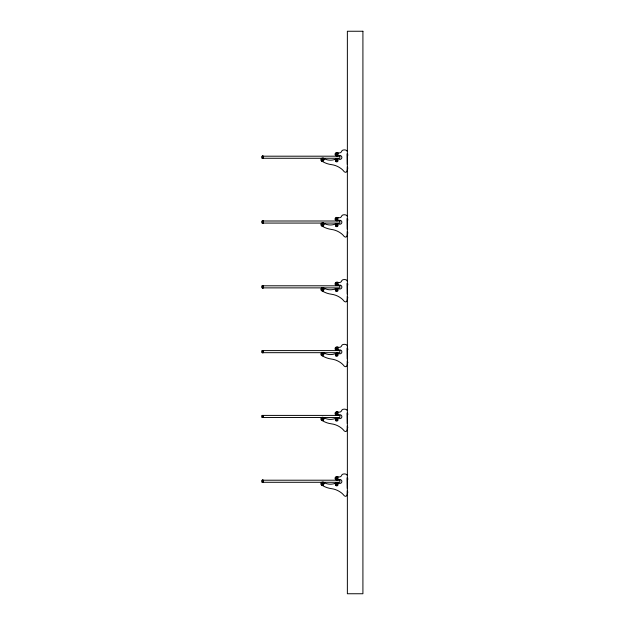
<?xml version="1.0" encoding="UTF-8"?>
<svg xmlns="http://www.w3.org/2000/svg" width="625" height="625" viewBox="0 0 625 625"><rect width="100%" height="100%" fill="white"/><g stroke="black" fill="none" stroke-linecap="round" stroke-linejoin="round"><path stroke-width="0.94" d="M337.539 414.859L337.867 414.602A1.688 1.688 0 0 1 335.555 414.68A1.688 1.688 0 0 1 335.555 412.297A1.688 1.688 0 0 1 337.938 412.297M336.43 158.906L336.305 158.938A4.32 2.562 90 0 0 336.117 159A4.414 2.617 90 0 1 336.43 158.906L336.305 158.938A4.32 2.562 -90 0 0 336.188 159M336.43 223.711L336.305 223.742A4.32 2.562 90 0 0 336.117 223.805A4.414 2.617 90 0 1 336.43 223.711L336.367 223.727A4.32 2.562 -90 0 0 336.188 223.805M336.43 418.125L336.305 418.156A4.32 2.562 90 0 0 336.117 418.219A4.414 2.617 90 0 1 336.43 418.125L336.367 418.141A4.32 2.562 -90 0 0 336.188 418.219M336.992 155.914L339.398 155.547A2.359 2.359 0 0 1 340.055 155.5A1.953 1.953 0 0 1 341.859 157.602A1.953 1.953 0 0 1 339.75 159.398A1.422 1.422 0 0 1 339.25 159.297A9.484 9.484 0 0 0 338.258 158.977A4.734 4.734 0 0 0 335.641 159.141A14.328 14.328 0 0 1 330.422 160.172A13.102 13.102 0 0 1 326.883 159.703A11.836 11.836 0 0 1 323.43 158.25M336.992 220.719L339.398 220.352A2.359 2.359 0 0 1 340.055 220.305A1.953 1.953 0 0 1 341.859 222.406A1.953 1.953 0 0 1 339.75 224.203A1.422 1.422 0 0 1 339.25 224.102A9.484 9.484 0 0 0 338.258 223.781A4.734 4.734 0 0 0 335.641 223.945A14.328 14.328 0 0 1 330.422 224.977A13.102 13.102 0 0 1 326.883 224.508A11.836 11.836 0 0 1 323.43 223.055M336.992 285.523L339.398 285.156A2.359 2.359 0 0 1 340.055 285.109A1.953 1.953 0 0 1 341.859 287.211A1.953 1.953 0 0 1 339.75 289.008A1.422 1.422 0 0 1 339.25 288.906A9.484 9.484 0 0 0 338.258 288.586A4.734 4.734 0 0 0 335.641 288.75A14.328 14.328 0 0 1 330.422 289.773A13.102 13.102 0 0 1 326.883 289.312A11.836 11.836 0 0 1 323.43 287.859M336.992 350.328L339.398 349.961A2.359 2.359 0 0 1 340.055 349.914A1.953 1.953 0 0 1 341.859 352.016A1.953 1.953 0 0 1 339.75 353.812A1.422 1.422 0 0 1 339.25 353.711A9.484 9.484 0 0 0 338.258 353.391A4.734 4.734 0 0 0 335.641 353.555A14.328 14.328 0 0 1 330.422 354.578A13.102 13.102 0 0 1 326.883 354.117A11.836 11.836 0 0 1 323.43 352.656M336.992 415.133L339.398 414.766A2.359 2.359 0 0 1 340.055 414.719A1.953 1.953 0 0 1 341.859 416.82A1.953 1.953 0 0 1 339.75 418.617A1.422 1.422 0 0 1 339.25 418.516A9.484 9.484 0 0 0 338.258 418.195A4.734 4.734 0 0 0 335.641 418.352A14.328 14.328 0 0 1 330.422 419.383A13.102 13.102 0 0 1 326.883 418.922A11.836 11.836 0 0 1 323.43 417.461M336.992 479.938L339.398 479.562A2.359 2.359 0 0 1 340.055 479.516A1.953 1.953 0 0 1 341.859 481.625A1.953 1.953 0 0 1 339.75 483.422A1.422 1.422 0 0 1 339.25 483.32A9.484 9.484 0 0 0 338.258 483A4.734 4.734 0 0 0 335.641 483.156A14.328 14.328 0 0 1 330.422 484.188A13.102 13.102 0 0 1 326.883 483.727A11.836 11.836 0 0 1 323.43 482.266M347.258 164.406L347.117 153.781L347.586 153.828L347.812 155.352M347.258 229.211L347.117 218.586L347.586 218.633L347.812 220.156M347.258 294.016L347.117 283.391L347.586 283.438L347.812 284.961M347.258 358.82L347.117 348.195L347.586 348.242L347.812 349.766M347.258 423.625L347.117 412.992L347.586 413.047L347.812 414.57M347.258 488.422L347.117 477.797L347.586 477.852L347.812 479.375M347.25 151.453C347.117 149.703 342.875 149.273 341.836 150.875A2.602 2.602 0 0 1 338.602 152.844L337.047 152.633M347.297 216.258C347.172 214.734 343.008 214.016 341.836 215.68A2.602 2.602 0 0 1 338.602 217.648L337.047 217.43M347.25 281.062C347.102 279.297 342.906 278.969 341.836 280.484A2.602 2.602 0 0 1 338.602 282.453L337.047 282.234M347.25 345.867C347.117 344.102 342.883 343.727 341.836 345.289A2.602 2.602 0 0 1 338.602 347.258L337.047 347.039M347.25 410.672C347.25 409.062 342.922 408.484 341.836 410.094A2.602 2.602 0 0 1 338.602 412.063L337.047 411.844M347.25 475.477C347.117 473.727 342.875 473.289 341.836 474.898A2.602 2.602 0 0 1 338.602 476.867L337.047 476.648M337.062 223.711L337.188 223.742A4.32 2.562 -90 0 1 337.375 223.805A4.414 2.617 -90 0 0 337.062 223.711A4.32 2.562 90 0 1 337.305 223.805M337.062 289.398L337.188 288.547A4.32 2.562 -90 0 1 337.375 288.609L337.375 289.398M337.062 353.32L337.188 353.352A4.32 2.562 -90 0 1 337.375 353.414A4.414 2.617 -90 0 0 337.062 353.32A4.32 2.562 90 0 1 337.305 353.414M337.062 418.125L337.188 418.156A4.32 2.562 -90 0 1 337.375 418.219A4.414 2.617 -90 0 0 337.062 418.125A4.32 2.562 90 0 1 337.305 418.219M337.062 483.805L337.188 482.961A4.32 2.562 -90 0 1 337.375 483.023L337.375 483.805M337.188 158.938L337.125 158.922A4.414 2.617 -90 0 1 337.375 159L337.188 158.938A4.32 2.562 -90 0 1 337.375 159M337.188 288.547L337.375 288.609A4.414 2.617 -90 0 0 337.062 288.516M337.188 482.961L337.375 483.023A4.414 2.617 -90 0 0 337.062 482.93M323.414 158.344L323.992 158.922M323.414 352.758L323.992 353.336M323.414 417.562L324.148 418.523M347.812 168.305C346.367 162.484 349.016 175.172 344.195 171.703A15.68 15.68 0 0 0 341.266 168.727A20.516 20.516 0 0 0 331.258 164.594A23.078 23.078 0 0 1 321.289 160.734M347.812 233.102C346.242 227.297 349.07 239.969 344.195 236.508A15.68 15.68 0 0 0 341.266 233.531A20.516 20.516 0 0 0 331.258 229.398A23.078 23.078 0 0 1 321.289 225.539M347.812 297.906C346.305 292.102 349.039 304.789 344.195 301.312A15.68 15.68 0 0 0 341.266 298.336A20.516 20.516 0 0 0 331.258 294.203A23.078 23.078 0 0 1 321.289 290.344M347.812 362.711C346.328 356.898 349.039 369.562 344.195 366.109A15.68 15.68 0 0 0 341.266 363.141A20.516 20.516 0 0 0 331.258 359.008A23.078 23.078 0 0 1 321.289 355.148M347.812 427.516C346.227 421.773 349.117 434.172 344.258 430.984A15.68 15.68 0 0 0 341.266 427.945A20.516 20.516 0 0 0 331.258 423.812A23.078 23.078 0 0 1 321.289 419.953M347.812 492.32C346.281 486.492 349.055 499.172 344.195 495.719A15.68 15.68 0 0 0 341.266 492.75A20.516 20.516 0 0 0 331.258 488.617A23.078 23.078 0 0 1 321.289 484.75M336.43 289.398L336.367 288.531A4.32 2.562 90 0 0 336.117 288.609L336.117 289.398M336.43 354.203L336.367 353.336A4.32 2.562 90 0 0 336.117 353.414L336.117 354.203M336.43 483.805L336.305 482.961A4.32 2.562 90 0 0 336.117 483.023L336.117 483.805M263.375 156.195L263.375 158.266M263.375 221L263.375 223.07M263.375 285.797L263.375 287.875M263.375 350.602L263.375 352.68M263.375 415.406L263.375 417.484M263.375 480.211L263.375 482.289M263.172 156.195L263.172 158.266M263.172 221L263.172 223.07M263.172 285.797L263.172 287.875M263.172 350.602L263.172 352.68M263.172 415.406L263.172 417.484M263.172 480.211L263.172 482.289M262.977 156.195L262.977 158.266M262.977 221L262.977 223.07M262.977 285.797L262.977 287.875M262.977 350.602L262.977 352.68M262.977 415.406L262.977 417.484M262.977 480.211L262.977 482.289M262.789 156.195L262.789 158.266M262.789 221L262.789 223.07M262.789 285.797L262.789 287.875M262.789 350.602L262.789 352.68M262.789 415.406L262.789 417.484M262.789 480.211L262.789 482.289M262.617 156.195L262.617 158.266M262.617 221L262.617 223.07M262.617 285.797L262.617 287.875M262.617 350.602L262.617 352.68M262.617 415.406L262.617 417.484M262.617 480.211L262.617 482.289M262.461 156.195L262.461 158.266M262.461 221L262.461 223.07M262.461 285.797L262.461 287.875M262.461 350.602L262.461 352.68M262.461 415.406L262.461 417.484M262.461 480.211L262.461 482.289M262.328 156.195L262.328 158.266M262.328 221L262.328 223.07M262.328 285.797L262.328 287.875M262.328 350.602L262.328 352.68M262.328 415.406L262.328 417.484M262.328 480.211L262.328 482.289M262.227 156.195L262.227 158.266M262.227 221L262.227 223.07M262.227 285.797L262.227 287.875M262.227 350.602L262.227 352.68M262.227 415.406L262.227 417.484M262.227 480.211L262.227 482.289M322.883 161.383A1.688 1.688 0 0 1 320.992 160.148A1.688 1.688 0 0 1 322.016 158.141A1.688 1.688 0 0 1 324.125 158.953M338.109 155.258A1.688 1.688 0 0 1 335.555 155.461A1.688 1.688 0 0 1 335.758 152.906A1.688 1.688 0 0 1 338.25 153.5M337.117 158.938A4.32 2.562 90 0 1 337.305 159M335.242 159.797A1.688 1.688 0 0 1 337.516 159.062M323.141 485.336A1.688 1.688 0 0 1 320.992 484.172A1.688 1.688 0 0 1 322.273 482.086A1.688 1.688 0 0 1 324.289 483.477M337.734 479.648A1.688 1.688 0 0 1 335.422 479.336A1.688 1.688 0 0 1 335.656 477.008A1.688 1.688 0 0 1 337.984 477.148M337.117 482.961A4.32 2.562 90 0 1 337.305 483.023M335.148 484.062A1.688 1.688 0 0 1 335.242 483.82M335.508 483.445A1.688 1.688 0 0 1 337.984 483.445M336.188 483.023A4.32 2.562 -90 0 1 336.375 482.961L336.43 482.93A4.414 2.617 90 0 0 336.117 483.023M322.883 355.789A1.688 1.688 0 0 1 320.992 354.562A1.688 1.688 0 0 1 322.016 352.555A1.688 1.688 0 0 1 324.125 353.359M338.203 349.523A1.688 1.688 0 0 1 335.641 349.953A1.688 1.688 0 0 1 335.711 347.352A1.688 1.688 0 0 1 338.25 347.914M336.188 353.414A4.32 2.562 -90 0 1 336.375 353.352L336.43 353.32A4.414 2.617 90 0 0 336.117 353.414M335.383 353.984A1.688 1.688 0 0 1 337.516 353.477M337.734 353.617A1.688 1.688 0 0 1 338.109 353.984M323.461 225.977A1.688 1.688 0 0 1 321.094 225.234A1.688 1.688 0 0 1 322.047 222.938A1.688 1.688 0 0 1 324.25 224.086M337.938 220.266A1.688 1.688 0 0 1 335.555 220.266A1.688 1.688 0 0 1 335.555 217.883A1.688 1.688 0 0 1 337.938 217.883M335.656 224.086A1.688 1.688 0 0 1 337.844 224.086M323.141 290.93A1.688 1.688 0 0 1 320.992 289.758A1.688 1.688 0 0 1 322.273 287.68A1.688 1.688 0 0 1 324.289 289.062M338.25 284.641A1.688 1.688 0 0 1 337.734 285.242M337.516 285.375A1.688 1.688 0 0 1 335.289 284.719A1.688 1.688 0 0 1 335.828 282.461A1.688 1.688 0 0 1 338.109 282.883M336.188 288.609A4.32 2.562 -90 0 1 336.375 288.547L336.43 288.516A4.414 2.617 90 0 0 336.117 288.609M335.148 289.656A1.688 1.688 0 0 1 335.242 289.406M335.508 289.031A1.688 1.688 0 0 1 337.984 289.031M337.117 288.547A4.32 2.562 90 0 1 337.305 288.609M323.461 420.391A1.688 1.688 0 0 1 321.094 419.641A1.688 1.688 0 0 1 322.047 417.352A1.688 1.688 0 0 1 324.25 418.5M335.242 419.016A1.688 1.688 0 0 1 337.734 418.422M322.258 159.203L321.992 159.773L322.992 160.227L322.883 159.141L322.258 159.203M336.383 153.758L336.484 154.844L337.117 154.781L337.375 154.203L336.383 153.758M336.383 160.055L336.484 161.141L337.117 161.078L337.008 159.992L336.383 160.055M322.258 224.008L321.992 224.578L322.992 225.031L322.883 223.945L322.258 224.008M336.383 218.562L336.484 219.648L337.117 219.586L337.375 219.008L336.383 218.562M336.383 224.859L336.484 225.945L337.117 225.883L337.008 224.797L336.383 224.859M322.258 288.812L321.992 289.383L322.992 289.836L322.883 288.75L322.258 288.812M336.383 283.367L336.484 284.453L337.117 284.391L337.375 283.812L336.383 283.367M336.383 289.656L336.484 290.75L337.117 290.688L337.008 289.602L336.383 289.656M322.258 353.617L321.992 354.188L322.992 354.641L322.883 353.555L322.258 353.617M336.383 348.164L336.484 349.258L337.117 349.195L337.375 348.617L336.383 348.164M336.383 354.461L336.484 355.555L337.117 355.492L337.008 354.406L336.383 354.461M322.258 418.422L321.992 418.992L322.992 419.445L322.883 418.359L322.258 418.422M336.383 412.969L336.484 414.062L337.117 414L337.375 413.422L336.383 412.969M336.383 419.266L336.484 420.359L337.117 420.297L337.008 419.211L336.383 419.266M322.258 483.227L321.992 483.797L322.992 484.25L322.883 483.164L322.258 483.227M336.383 477.773L336.117 478.352L337.117 478.805L337.008 477.711L336.383 477.773M336.383 484.07L336.117 484.648L337.117 485.102L337.008 484.008L336.383 484.07M362.914 31.25L347.367 31.25L347.367 593.75L362.914 593.75L362.914 31.25M339.844 156.195L262.086 156.195L262.102 158.266L339.844 158.266L339.844 156.195M339.844 221L262.086 221L262.148 223.07L339.844 223.07L339.844 221M339.844 285.797L262.086 285.797L262.148 287.875L339.844 287.875L339.844 285.797M339.844 350.602L262.086 350.602L262.086 352.68L339.844 352.68L339.844 350.602M339.844 415.406L262.086 415.406L262.086 417.484L339.844 417.484L339.844 415.406M339.844 480.211L262.086 480.211L262.102 482.289L339.844 482.289L339.844 480.211M321.805 160.727A1.297 1.297 0 0 0 323.898 159.922A1.297 1.297 0 0 0 322.156 158.508A1.297 1.297 0 0 0 321.805 160.727M335.93 155.273A1.297 1.297 0 0 0 338.031 154.469A1.297 1.297 0 0 0 336.281 153.055A1.297 1.297 0 0 0 335.93 155.273M335.93 161.57A1.297 1.297 0 0 0 338.031 160.766A1.297 1.297 0 0 0 336.281 159.352A1.297 1.297 0 0 0 335.93 161.57M321.805 484.742A1.297 1.297 0 0 0 323.898 483.938A1.297 1.297 0 0 0 322.156 482.523A1.297 1.297 0 0 0 321.805 484.742M335.93 479.297A1.297 1.297 0 0 0 338.031 478.492A1.297 1.297 0 0 0 336.281 477.078A1.297 1.297 0 0 0 335.93 479.297M335.93 485.594A1.297 1.297 0 0 0 338.031 484.789A1.297 1.297 0 0 0 336.281 483.375A1.297 1.297 0 0 0 335.93 485.594M321.805 355.133A1.297 1.297 0 0 0 323.898 354.328A1.297 1.297 0 0 0 322.156 352.922A1.297 1.297 0 0 0 321.805 355.133M335.93 349.688A1.297 1.297 0 0 0 338.031 348.883A1.297 1.297 0 0 0 336.281 347.469A1.297 1.297 0 0 0 335.93 349.688M335.93 355.984A1.297 1.297 0 0 0 338.031 355.18A1.297 1.297 0 0 0 336.281 353.766A1.297 1.297 0 0 0 335.93 355.984M321.805 225.523A1.297 1.297 0 0 0 323.898 224.719A1.297 1.297 0 0 0 322.156 223.312A1.297 1.297 0 0 0 321.805 225.523M335.93 220.078A1.297 1.297 0 0 0 338.031 219.273A1.297 1.297 0 0 0 336.281 217.859A1.297 1.297 0 0 0 335.93 220.078M335.93 226.375A1.297 1.297 0 0 0 338.031 225.57A1.297 1.297 0 0 0 336.281 224.156A1.297 1.297 0 0 0 335.93 226.375M321.805 290.328A1.297 1.297 0 0 0 323.898 289.523A1.297 1.297 0 0 0 322.156 288.117A1.297 1.297 0 0 0 321.805 290.328M335.93 284.883A1.297 1.297 0 0 0 338.031 284.078A1.297 1.297 0 0 0 336.281 282.664A1.297 1.297 0 0 0 335.93 284.883M335.93 291.18A1.297 1.297 0 0 0 338.031 290.375A1.297 1.297 0 0 0 336.281 288.961A1.297 1.297 0 0 0 335.93 291.18M321.805 419.938A1.297 1.297 0 0 0 323.898 419.133A1.297 1.297 0 0 0 322.156 417.719A1.297 1.297 0 0 0 321.805 419.938M335.93 414.492A1.297 1.297 0 0 0 338.031 413.688A1.297 1.297 0 0 0 336.281 412.273A1.297 1.297 0 0 0 335.93 414.492M335.93 420.789A1.297 1.297 0 0 0 338.031 419.984A1.297 1.297 0 0 0 336.281 418.57A1.297 1.297 0 0 0 335.93 420.789"/></g></svg>
